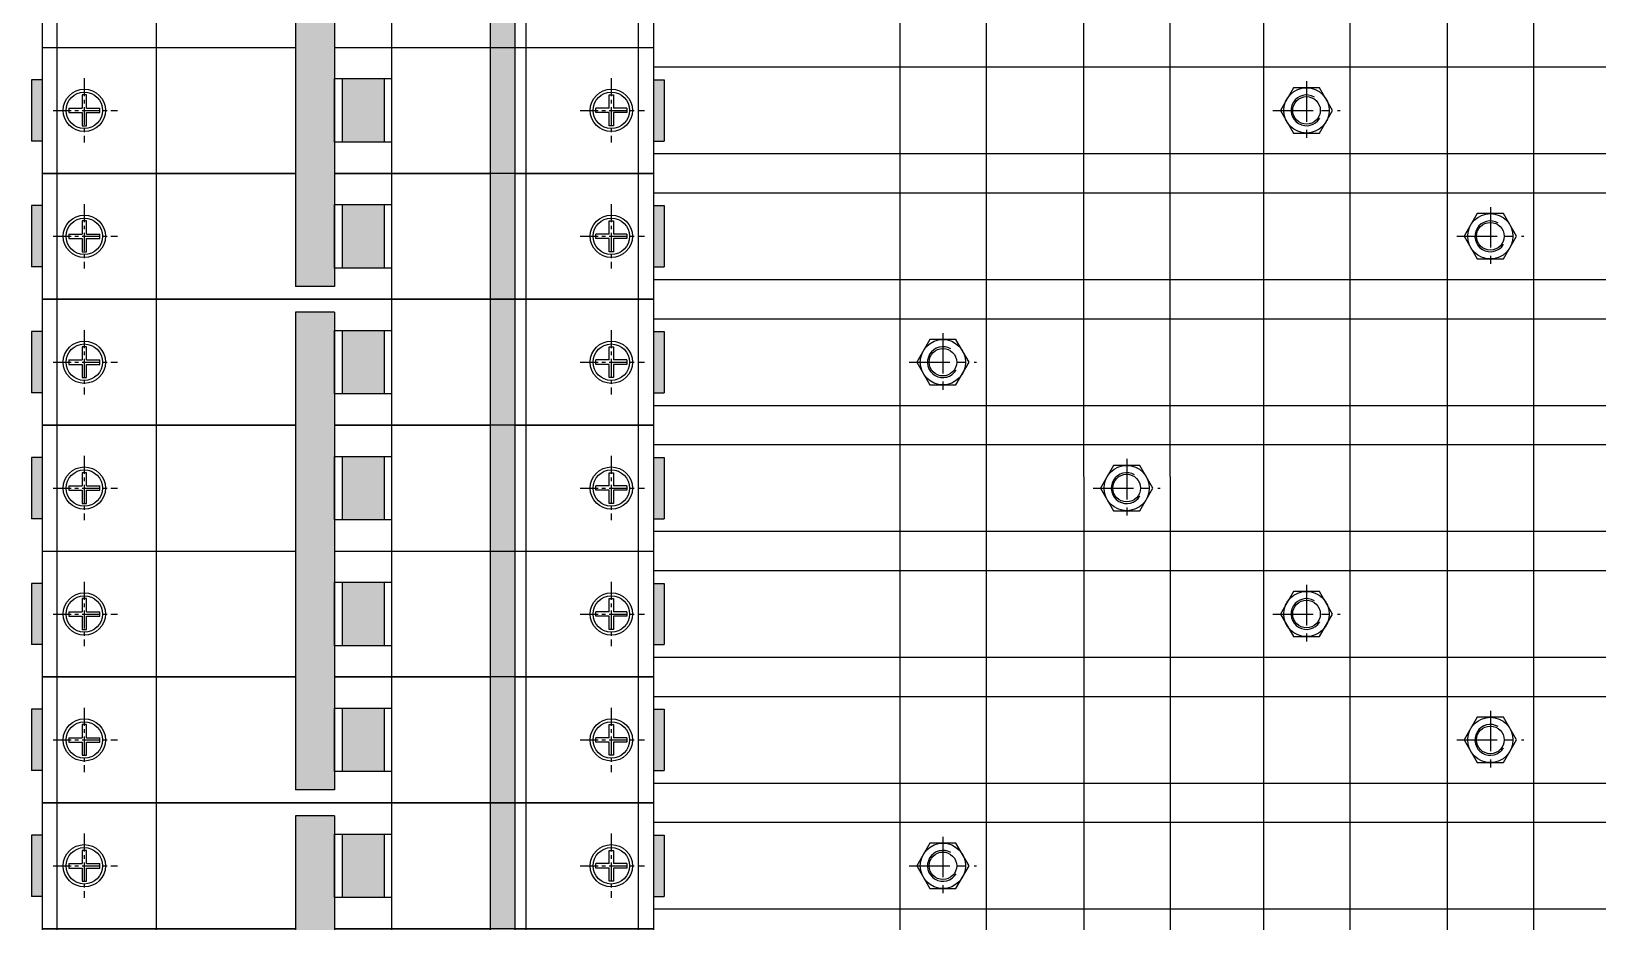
# Model space of a CAD drawing. Header units: millimetres. Extents: x 2153 to 5658, y -781 to 1156.
# Drawn here: x 3482 to 3699.8, y 555.8 to 679.6 of the extents above; entities that cross this region are included whole.
import ezdxf

# ---------------------------------------------------------------- set-up
doc = ezdxf.new("R2010")
doc.units = ezdxf.units.MM
doc.set_wipeout_variables(frame=1)
doc.linetypes.add('CENTER', pattern=[2, 1.25, -0.25, 0.25, -0.25])
for name, color, linetype in [('40GENE-003-FRAME.LINE3', 4, 'Continuous'), ('40GENE-004-FRAME.LINE4', 5, 'Continuous'), ('40GENE-009-FRAME.TEXT2', 2, 'Continuous'), ('40GENE-106-TEXT', 7, 'Continuous'), ('47ELEC-103-EJES', 122, 'CENTER'), ('47ELEC-106-SIMB-F', 2, 'Continuous'), ('47ELEC-106-SIMB-FR', 40, 'Continuous'), ('47ELEC-109-ACHUR', 8, 'Continuous')]:
    doc.layers.add(name, color=color, linetype=linetype)

# ---------------------------------------------------------------- blocks, each defined once
blk = doc.blocks.new('ABB')
at = {"layer": '40GENE-106-TEXT'}
h = blk.add_hatch(color=255, dxfattribs=at)
h.paths.add_polyline_path([(2.98, 2.12), (2.43, 4.02), (1.91, 4.02), (1.91, 2.12)])
h.paths.add_polyline_path([(3.04, 1.92), (1.91, 1.92), (1.91, 0.87), (2.3, 0.87), (2.55, 0.02), (3.59, 0.02)])
h.paths.add_polyline_path([(1.71, 1.92), (0.57, 1.92), (0.02, 0.02), (1.06, 0.02), (1.31, 0.87), (1.71, 0.87)])
h.paths.add_polyline_path([(1.71, 4.02), (1.18, 4.02), (0.63, 2.12), (1.71, 2.12)])
h.paths.add_polyline_path([(5.14, 4.02), (3.99, 4.02), (3.99, 2.12), (5.14, 2.12)])
edge = h.paths.add_edge_path()
edge.add_line((5.34, 2.12), (6.25, 2.12))
edge.add_ellipse((5.58, 1.18), major_axis=(0.82, 0.82), ratio=1, start_angle=9.2491, end_angle=28.6784)
edge.add_ellipse((5.59, 3.13), major_axis=(-0.631, 0.631), ratio=1, start_angle=155.2348, end_angle=313.9359)
edge.add_line((5.61, 4.02), (5.34, 4.02))
edge.add_line((5.34, 4.02), (5.34, 2.12))
edge = h.paths.add_edge_path()
edge.add_line((5.34, 0.02), (5.61, 0.02))
edge.add_ellipse((5.58, 1.18), major_axis=(-0.82, 0.82), ratio=1, start_angle=136.6801, end_angle=264.7229)
edge.add_line((6.47, 1.92), (5.34, 1.92))
edge.add_line((5.34, 1.92), (5.34, 0.02))
h.paths.add_polyline_path([(5.14, 1.92), (3.99, 1.92), (3.99, 0.02), (5.14, 0.02)])
h.paths.add_polyline_path([(8.13, 4.02), (6.98, 4.02), (6.98, 2.12), (8.13, 2.12)])
edge = h.paths.add_edge_path()
edge.add_line((8.33, 2.12), (9.24, 2.12))
edge.add_ellipse((8.57, 1.18), major_axis=(0.82, 0.82), ratio=1, start_angle=9.2491, end_angle=28.6784)
edge.add_ellipse((8.58, 3.13), major_axis=(-0.631, 0.631), ratio=1, start_angle=155.2348, end_angle=313.9359)
edge.add_line((8.6, 4.02), (8.33, 4.02))
edge.add_line((8.33, 4.02), (8.33, 2.12))
h.paths.add_polyline_path([(6.98, 0.02), (8.13, 0.02), (8.13, 1.92), (6.98, 1.92)])
edge = h.paths.add_edge_path()
edge.add_line((8.33, 0.02), (8.6, 0.02))
edge.add_ellipse((8.57, 1.18), major_axis=(-0.82, 0.82), ratio=1, start_angle=136.6801, end_angle=264.7229)
edge.add_line((9.46, 1.92), (8.33, 1.92))
edge.add_line((8.33, 1.92), (8.33, 0.02))
blk = doc.blocks.new('S204-F')
at = {"color": 7}
blk.add_wipeout([(-35, 34.43), (-30.51, 34.43), (-30.51, 35.93), (-21.99, 35.93), (-21.99, 34.43), (-13.01, 34.43), (-13.01, 35.93), (-4.49, 35.93), (-4.49, 34.43), (4.49, 34.43), (4.49, 35.93), (13.01, 35.93), (13.01, 34.43), (21.99, 34.43), (21.99, 35.93), (30.51, 35.93), (30.51, 34.43), (35, 34.43), (35, -50.57), (30.51, -50.57), (30.51, -52.07), (21.99, -52.07), (21.99, -50.57), (13.01, -50.57), (13.01, -52.07), (4.49, -52.07), (4.49, -50.57), (-4.49, -50.57), (-4.49, -52.07), (-13.01, -52.07), (-13.01, -50.57), (-21.99, -50.57), (-21.99, -52.07), (-30.51, -52.07), (-30.51, -50.57), (-35, -50.57)], dxfattribs=at).dxf.layer = '47ELEC-106-SIMB-F'
at = {"layer": '47ELEC-106-SIMB-F'}
h = blk.add_hatch(color=7, dxfattribs=at)
h.dxf.hatch_style = 1
h.paths.add_polyline_path([(-30.51, 35.93), (-30.51, 34.43), (-21.99, 34.43), (-21.99, 35.93)])
h = blk.add_hatch(color=7, dxfattribs=at)
h.dxf.hatch_style = 1
h.paths.add_polyline_path([(-13.01, 35.93), (-13.01, 34.43), (-4.49, 34.43), (-4.49, 35.93)])
h = blk.add_hatch(color=7, dxfattribs=at)
h.dxf.hatch_style = 1
h.paths.add_polyline_path([(4.49, 35.93), (4.49, 34.43), (13.01, 34.43), (13.01, 35.93)])
h = blk.add_hatch(color=7, dxfattribs=at)
h.dxf.hatch_style = 1
h.paths.add_polyline_path([(21.99, 35.93), (21.99, 34.43), (30.51, 34.43), (30.51, 35.93)])
h = blk.add_hatch(color=12, dxfattribs=at)
h.dxf.hatch_style = 1
h.paths.add_polyline_path([(-35, 15.2), (-35, 11.78), (-17.5, 11.78), (-17.5, 15.2)])
h = blk.add_hatch(color=12, dxfattribs=at)
h.dxf.hatch_style = 1
h.paths.add_polyline_path([(-17.5, 15.2), (-17.5, 11.78), (0, 11.78), (0, 15.2)])
h = blk.add_hatch(color=12, dxfattribs=at)
h.dxf.hatch_style = 1
h.paths.add_polyline_path([(0, 15.2), (0, 11.78), (17.5, 11.78), (17.5, 15.2)])
h = blk.add_hatch(color=12, dxfattribs=at)
h.dxf.hatch_style = 1
h.paths.add_polyline_path([(17.5, 15.2), (17.5, 11.78), (35, 11.78), (35, 15.2)])
h = blk.add_hatch(color=7, dxfattribs=at)
h.dxf.hatch_style = 1
h.paths.add_polyline_path([(-21.84, -3.01), (-30.66, -3.01), (-30.66, -8.88), (-21.84, -8.88)])
h.paths.add_polyline_path([(-4.34, -3.01), (-13.16, -3.01), (-13.16, -8.88), (-4.34, -8.88)])
h.paths.add_polyline_path([(13.16, -3.01), (4.34, -3.01), (4.34, -8.88), (13.16, -8.88)])
h.paths.add_polyline_path([(30.66, -3.01), (21.84, -3.01), (21.84, -8.88), (30.66, -8.88)])
h.paths.add_polyline_path([(33.21, -9.91), (0, -9.91), (0, -15.37), (33.21, -15.37)])
h.paths.add_polyline_path([(0, -9.91), (-33.21, -9.91), (-33.21, -15.37), (0, -15.37)])
h = blk.add_hatch(color=7, dxfattribs=at)
h.dxf.hatch_style = 1
h.paths.add_polyline_path([(-21.99, -52.07), (-21.99, -50.57), (-30.51, -50.57), (-30.51, -52.07)])
h = blk.add_hatch(color=7, dxfattribs=at)
h.dxf.hatch_style = 1
h.paths.add_polyline_path([(-4.49, -52.07), (-4.49, -50.57), (-13.01, -50.57), (-13.01, -52.07)])
h = blk.add_hatch(color=7, dxfattribs=at)
h.dxf.hatch_style = 1
h.paths.add_polyline_path([(13.01, -52.07), (13.01, -50.57), (4.49, -50.57), (4.49, -52.07)])
h = blk.add_hatch(color=7, dxfattribs=at)
h.dxf.hatch_style = 1
h.paths.add_polyline_path([(30.51, -52.07), (30.51, -50.57), (21.99, -50.57), (21.99, -52.07)])
at = {"layer": '47ELEC-103-EJES', "ltscale": 2}
for p, q in [((-26.25, 24.24), (-26.25, 33.18)), ((-8.75, 24.24), (-8.75, 33.18)), ((8.75, 24.24), (8.75, 33.18)), ((26.25, 24.24), (26.25, 33.18)), ((-30.72, 28.56), (-21.78, 28.56)), ((-13.22, 28.56), (-4.28, 28.56)), ((4.28, 28.56), (13.22, 28.56)), ((21.78, 28.56), (30.72, 28.56)), ((-26.25, -49.02), (-26.25, -40.09)), ((-8.75, -49.02), (-8.75, -40.09)), ((8.75, -49.02), (8.75, -40.09)), ((26.25, -49.02), (26.25, -40.09)), ((-30.72, -44.71), (-21.78, -44.71)), ((-13.22, -44.71), (-4.28, -44.71)), ((4.28, -44.71), (13.22, -44.71)), ((21.78, -44.71), (30.72, -44.71))]:
    blk.add_line(p, q, dxfattribs=at)
at = {"layer": '47ELEC-106-SIMB-F', "color": 7}
for p, q in [((-30.51, 35.93), (-21.99, 35.93)), ((-30.51, 34.43), (-30.51, 35.93)), ((-21.99, 34.43), (-21.99, 35.93)), ((-13.01, 35.93), (-4.49, 35.93)), ((-13.01, 34.43), (-13.01, 35.93)), ((-4.49, 34.43), (-4.49, 35.93)), ((4.49, 35.93), (13.01, 35.93)), ((4.49, 34.43), (4.49, 35.93)), ((13.01, 34.43), (13.01, 35.93)), ((21.99, 35.93), (30.51, 35.93)), ((21.99, 34.43), (21.99, 35.93)), ((30.51, 34.43), (30.51, 35.93)), ((-35, -50.57), (-35, 34.43)), ((-35, 34.43), (-17.5, 34.43)), ((-17.5, 34.43), (-17.5, -9.91)), ((-17.5, 15.2), (-17.5, 34.43)), ((-17.5, 34.43), (0, 34.43)), ((0, -9.91), (0, 34.43)), ((0, 34.43), (17.5, 34.43)), ((17.5, 34.43), (17.5, -9.91)), ((17.5, 15.2), (17.5, 34.43)), ((17.5, 34.43), (35, 34.43)), ((35, 34.43), (35, -50.57)), ((-17.5, 32.33), (-35, 32.33)), ((-26.56, 30.7), (-26.56, 28.87)), ((0, 32.33), (-17.5, 32.33)), ((-9.06, 30.7), (-9.06, 28.87)), ((17.5, 32.33), (0, 32.33)), ((8.44, 30.7), (8.44, 28.87)), ((35, 32.33), (17.5, 32.33)), ((25.94, 30.7), (25.94, 28.87)), ((-26.56, 28.25), (-26.56, 26.42)), ((-9.06, 28.25), (-9.06, 26.42)), ((8.44, 28.25), (8.44, 26.42)), ((25.94, 28.25), (25.94, 26.42)), ((-17.5, 16.7), (-35, 16.7)), ((0, 16.7), (-17.5, 16.7)), ((17.5, 16.7), (0, 16.7)), ((35, 16.7), (17.5, 16.7)), ((-17.5, -9.91), (-17.5, 11.78)), ((17.5, -9.91), (17.5, 11.78)), ((-35, -1.98), (-17.5, -1.98)), ((-17.5, -1.98), (0, -1.98)), ((0, -1.98), (17.5, -1.98)), ((17.5, -1.98), (35, -1.98)), ((-30.66, -3.01), (-21.84, -3.01)), ((-13.16, -3.01), (-4.34, -3.01)), ((4.34, -3.01), (13.16, -3.01)), ((21.84, -3.01), (30.66, -3.01)), ((-33.21, -9.91), (-33.21, -15.37)), ((-33.21, -9.91), (33.21, -9.91)), ((-30.66, -8.88), (-21.84, -8.88)), ((-13.16, -8.88), (-4.34, -8.88)), ((4.34, -8.88), (13.16, -8.88)), ((21.84, -8.88), (30.66, -8.88)), ((33.21, -9.91), (33.21, -15.37)), ((-33.21, -15.37), (33.21, -15.37)), ((-17.5, -15.37), (-17.5, -50.57)), ((-17.5, -50.57), (-17.5, -15.37)), ((0, -50.57), (0, -15.37)), ((17.5, -15.37), (17.5, -50.57)), ((17.5, -50.57), (17.5, -15.37)), ((-17.5, -34.66), (-35, -34.66)), ((0, -34.66), (-17.5, -34.66)), ((17.5, -34.66), (0, -34.66)), ((35, -34.66), (17.5, -34.66)), ((-26.56, -44.4), (-26.56, -42.56)), ((-9.06, -44.4), (-9.06, -42.56)), ((8.44, -44.4), (8.44, -42.56)), ((25.94, -44.4), (25.94, -42.56)), ((-26.56, -46.85), (-26.56, -45.01)), ((-9.06, -46.85), (-9.06, -45.01)), ((8.44, -46.85), (8.44, -45.01)), ((25.94, -46.85), (25.94, -45.01)), ((-17.5, -48.47), (-35, -48.47)), ((0, -48.47), (-17.5, -48.47)), ((17.5, -48.47), (0, -48.47)), ((35, -48.47), (17.5, -48.47)), ((-35, -50.57), (-17.5, -50.57)), ((-30.51, -50.57), (-30.51, -52.07)), ((-30.51, -52.07), (-21.99, -52.07)), ((-21.99, -50.57), (-21.99, -52.07)), ((-17.5, -50.57), (0, -50.57)), ((-13.01, -50.57), (-13.01, -52.07)), ((-13.01, -52.07), (-4.49, -52.07)), ((-4.49, -50.57), (-4.49, -52.07)), ((0, -50.57), (17.5, -50.57)), ((4.49, -50.57), (4.49, -52.07)), ((4.49, -52.07), (13.01, -52.07)), ((13.01, -50.57), (13.01, -52.07)), ((17.5, -50.57), (35, -50.57)), ((21.99, -50.57), (21.99, -52.07)), ((21.99, -52.07), (30.51, -52.07)), ((30.51, -50.57), (30.51, -52.07))]:
    blk.add_line(p, q, dxfattribs=at)
at = {"layer": '47ELEC-106-SIMB-F', "color": 12}
for p, q in [((-17.5, 15.2), (-35, 15.2)), ((0, 15.2), (-17.5, 15.2)), ((17.5, 15.2), (0, 15.2)), ((35, 15.2), (17.5, 15.2)), ((-17.5, 11.78), (-35, 11.78)), ((0, 11.78), (-17.5, 11.78)), ((17.5, 11.78), (0, 11.78)), ((35, 11.78), (17.5, 11.78))]:
    blk.add_line(p, q, dxfattribs=at)
at = {"layer": '47ELEC-106-SIMB-F', "color": 7}
for points in [[(-26.56, 30.7), (-25.94, 30.7), (-25.94, 28.87)], [(-9.06, 30.7), (-8.44, 30.7), (-8.44, 28.87)], [(8.44, 30.7), (9.06, 30.7), (9.06, 28.87)], [(25.94, 30.7), (26.56, 30.7), (26.56, 28.87)], [(-26.56, 28.25), (-28.39, 28.25), (-28.39, 28.87), (-26.56, 28.87)], [(-25.94, 28.87), (-24.11, 28.87), (-24.11, 28.25), (-25.94, 28.25)], [(-9.06, 28.25), (-10.89, 28.25), (-10.89, 28.87), (-9.06, 28.87)], [(-8.44, 28.87), (-6.61, 28.87), (-6.61, 28.25), (-8.44, 28.25)], [(8.44, 28.25), (6.61, 28.25), (6.61, 28.87), (8.44, 28.87)], [(9.06, 28.87), (10.89, 28.87), (10.89, 28.25), (9.06, 28.25)], [(25.94, 28.25), (24.11, 28.25), (24.11, 28.87), (25.94, 28.87)], [(26.56, 28.87), (28.39, 28.87), (28.39, 28.25), (26.56, 28.25)], [(-25.94, 28.25), (-25.94, 26.42), (-26.56, 26.42)], [(-8.44, 28.25), (-8.44, 26.42), (-9.06, 26.42)], [(9.06, 28.25), (9.06, 26.42), (8.44, 26.42)], [(26.56, 28.25), (26.56, 26.42), (25.94, 26.42)], [(-25.94, -44.4), (-25.94, -42.56), (-26.56, -42.56)], [(-8.44, -44.4), (-8.44, -42.56), (-9.06, -42.56)], [(9.06, -44.4), (9.06, -42.56), (8.44, -42.56)], [(26.56, -44.4), (26.56, -42.56), (25.94, -42.56)], [(-26.56, -44.4), (-28.39, -44.4), (-28.39, -45.01), (-26.56, -45.01)], [(-26.56, -46.85), (-25.94, -46.85), (-25.94, -45.01)], [(-25.94, -45.01), (-24.11, -45.01), (-24.11, -44.4), (-25.94, -44.4)], [(-9.06, -44.4), (-10.89, -44.4), (-10.89, -45.01), (-9.06, -45.01)], [(-9.06, -46.85), (-8.44, -46.85), (-8.44, -45.01)], [(-8.44, -45.01), (-6.61, -45.01), (-6.61, -44.4), (-8.44, -44.4)], [(8.44, -44.4), (6.61, -44.4), (6.61, -45.01), (8.44, -45.01)], [(8.44, -46.85), (9.06, -46.85), (9.06, -45.01)], [(9.06, -45.01), (10.89, -45.01), (10.89, -44.4), (9.06, -44.4)], [(25.94, -44.4), (24.11, -44.4), (24.11, -45.01), (25.94, -45.01)], [(25.94, -46.85), (26.56, -46.85), (26.56, -45.01)], [(26.56, -45.01), (28.39, -45.01), (28.39, -44.4), (26.56, -44.4)]]:
    blk.add_lwpolyline(points, dxfattribs=at)
for points in [[(-30.66, -1.98), (-21.84, -1.98), (-21.84, -9.91), (-30.66, -9.91)], [(-13.16, -1.98), (-4.34, -1.98), (-4.34, -9.91), (-13.16, -9.91)], [(4.34, -1.98), (13.16, -1.98), (13.16, -9.91), (4.34, -9.91)], [(21.84, -1.98), (30.66, -1.98), (30.66, -9.91), (21.84, -9.91)]]:
    blk.add_lwpolyline(points, close=True, dxfattribs=at)
for centre, radius in [((-26.25, 28.56), 2.94), ((-26.25, 28.56), 2.53), ((-8.75, 28.56), 2.94), ((-8.75, 28.56), 2.53), ((8.75, 28.56), 2.94), ((8.75, 28.56), 2.53), ((26.25, 28.56), 2.94), ((26.25, 28.56), 2.53), ((-26.25, -44.71), 2.94), ((-26.25, -44.71), 2.53), ((-8.75, -44.71), 2.94), ((-8.75, -44.71), 2.53), ((8.75, -44.71), 2.94), ((8.75, -44.71), 2.53), ((26.25, -44.71), 2.94), ((26.25, -44.71), 2.53)]:
    blk.add_circle(centre, radius, dxfattribs=at)
at = {"layer": '40GENE-009-FRAME.TEXT2', "xscale": 0.6400000000000001, "yscale": 0.6400000000000001, "zscale": 0.6400000000000001}
blk.add_blockref('ABB', (-34.48, 12.29), dxfattribs=at)
blk = doc.blocks.new('nut 3-8')
at = {"layer": '40GENE-003-FRAME.LINE3', "color": 0}
blk.add_lwpolyline([(-4.04, 7), (-8.08, 0), (-4.04, -7), (4.04, -7), (8.08, 0), (4.04, 7)], close=True, dxfattribs=at)
blk.add_circle((0, 0), 7, dxfattribs=at)
at = {"layer": '40GENE-003-FRAME.LINE3', "color": 3}
blk.add_circle((0, 0), 4.26, dxfattribs=at)
blk.add_arc((0, 0), 4.76, 59.2705, 329.2705, dxfattribs=at)
at = {"layer": '47ELEC-103-EJES', "color": 0, "ltscale": 10}
for p, q in [((0, 9), (0, -9)), ((-10.39, 0), (10.39, 0))]:
    blk.add_line(p, q, dxfattribs=at)

msp = doc.modelspace()

# ---------------------------------------------------------------- linework, layer by layer
at = {"layer": '40GENE-004-FRAME.LINE4', "color": 122, "linetype": 'Continuous'}
for p, q in [((3653.27, 823.41), (3653.32, 333.28)), ((3665.27, 823.41), (3665.32, 333.28))]:
    msp.add_line(p, q, dxfattribs=at)
at = {"layer": '47ELEC-106-SIMB-F', "color": 1, "linetype": 'Continuous'}
for p, q in [((3602.72, 823.41), (3602.77, 333.28)), ((3614.72, 823.41), (3614.77, 333.28))]:
    msp.add_line(p, q, dxfattribs=at)
at = {"layer": '47ELEC-106-SIMB-F', "color": 251, "linetype": 'Continuous'}
for p, q in [((3628.27, 823.41), (3628.32, 333.28)), ((3640.27, 823.41), (3640.32, 333.28))]:
    msp.add_line(p, q, dxfattribs=at)
at = {"layer": '47ELEC-106-SIMB-F', "color": 255, "linetype": 'Continuous'}
for p, q in [((3678.82, 823.41), (3678.87, 333.28)), ((3690.82, 823.41), (3690.87, 333.28))]:
    msp.add_line(p, q, dxfattribs=at)
at = {"layer": '47ELEC-106-SIMB-FR'}
for p, q in [((3508.48, 792.33), (3508.53, 352.33)), ((3513.48, 792.33), (3513.53, 352.33)), ((3538.48, 792.33), (3538.53, 352.33)), ((3543.48, 792.33), (3543.53, 352.33))]:
    msp.add_line(p, q, dxfattribs=at)
for points in [[(3522.98, 676.06, -1), (3528.98, 676.06), (3528.98, 664.06, -1), (3522.98, 664.06)], [(3522.98, 651.06, -1), (3528.98, 651.06), (3528.98, 639.06, -1), (3522.98, 639.06)], [(3522.98, 626.06, -1), (3528.98, 626.06), (3528.98, 614.06, -1), (3522.98, 614.06)], [(3522.98, 601.06, -1), (3528.98, 601.06), (3528.98, 589.06, -1), (3522.98, 589.06)], [(3522.98, 576.06, -1), (3528.98, 576.06), (3528.98, 564.06, -1), (3522.98, 564.06)]]:
    msp.add_lwpolyline(points, format="xyb", close=True, dxfattribs=at)
at = {"layer": '47ELEC-109-ACHUR', "ltscale": 0.75}
for p, q in [((3483.48, 807.33), (3483.53, 337.33)), ((3568.48, 807.33), (3568.53, 337.33)), ((3568.53, 337.33), (3568.48, 801.81))]:
    msp.add_line(p, q, dxfattribs=at)

# ---------------------------------------------------------------- block references
at = {"xscale": 0.45, "yscale": 0.45, "zscale": 0.45}
for p in [(3659.27, 668.58), (3684.83, 651.08), (3608.72, 633.58), (3634.27, 616.08), (3659.27, 598.58), (3684.83, 581.08), (3608.72, 563.58)]:
    msp.add_blockref('nut 3-8', p, dxfattribs=at)

# ---------------------------------------------------------------- next in the draw order: block references
at = {"layer": '47ELEC-106-SIMB-F', "rotation": 270}
msp.add_blockref('S204-F', (3534.06, 677.33), dxfattribs=at)

# ---------------------------------------------------------------- next in the draw order: linework, layer by layer
at = {"layer": '40GENE-004-FRAME.LINE4', "color": 122}
msp.add_lwpolyline([(3614.72, 674.58), (3568.48, 674.58), (3568.48, 662.58), (3614.72, 662.58), (3725.71, 662.58), (3725.71, 674.58)], close=True, dxfattribs=at)
at = {"layer": '47ELEC-106-SIMB-F', "color": 255}
msp.add_lwpolyline([(3614.72, 657.08), (3568.48, 657.08), (3568.48, 645.08), (3614.72, 645.08), (3725.71, 645.08), (3725.71, 657.08)], close=True, dxfattribs=at)

# ---------------------------------------------------------------- next in the draw order: block references
at = {"layer": '47ELEC-106-SIMB-F', "rotation": 270}
msp.add_blockref('S204-F', (3534.06, 607.33), dxfattribs=at)

# ---------------------------------------------------------------- next in the draw order: linework, layer by layer
at = {"layer": '40GENE-004-FRAME.LINE4', "color": 122}
msp.add_lwpolyline([(3614.72, 604.58), (3568.48, 604.58), (3568.48, 592.58), (3614.72, 592.58), (3725.71, 592.58), (3725.71, 604.58)], close=True, dxfattribs=at)
at = {"layer": '47ELEC-106-SIMB-F', "color": 1}
msp.add_lwpolyline([(3614.72, 639.58), (3568.48, 639.58), (3568.48, 627.58), (3614.72, 627.58), (3725.71, 627.58), (3725.71, 639.58)], close=True, dxfattribs=at)
at = {"layer": '47ELEC-106-SIMB-F', "color": 251}
msp.add_lwpolyline([(3614.72, 622.08), (3568.48, 622.08), (3568.48, 610.08), (3614.72, 610.08), (3725.71, 610.08), (3725.71, 622.08)], close=True, dxfattribs=at)
at = {"layer": '47ELEC-106-SIMB-F', "color": 255}
msp.add_lwpolyline([(3614.72, 587.08), (3568.48, 587.08), (3568.48, 575.08), (3614.72, 575.08), (3725.71, 575.08), (3725.71, 587.08)], close=True, dxfattribs=at)

# ---------------------------------------------------------------- next in the draw order: block references
at = {"layer": '47ELEC-106-SIMB-F', "rotation": 270}
msp.add_blockref('S204-F', (3534.06, 537.33), dxfattribs=at)

# ---------------------------------------------------------------- next in the draw order: linework, layer by layer
at = {"layer": '47ELEC-106-SIMB-F', "color": 1}
msp.add_lwpolyline([(3614.72, 569.58), (3568.48, 569.58), (3568.48, 557.58), (3614.72, 557.58), (3725.71, 557.58), (3725.71, 569.58)], close=True, dxfattribs=at)

doc.saveas('drawing.dxf')
